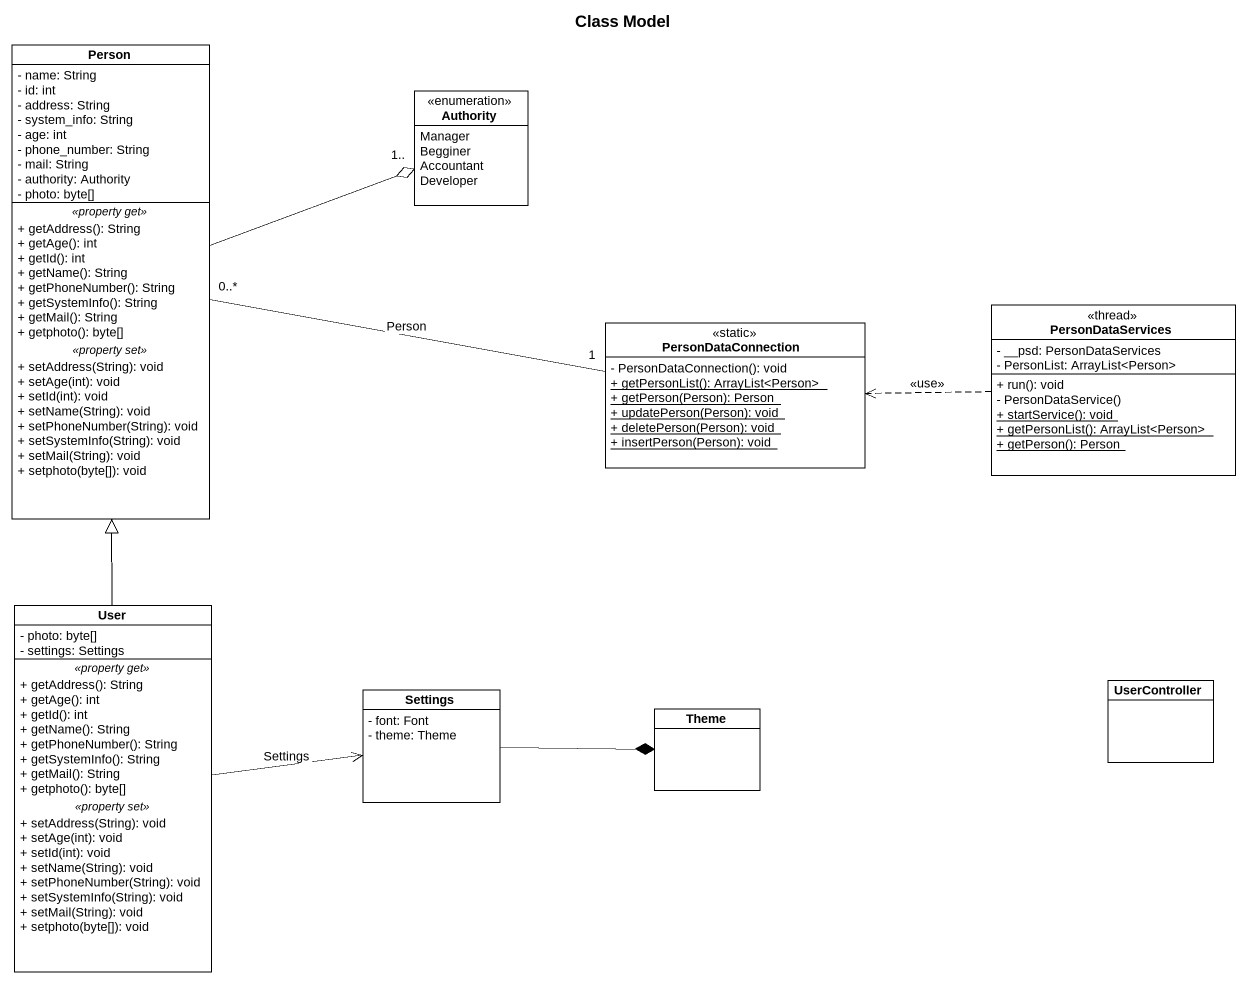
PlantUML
@startuml
title Class Model
hide circle
hide empty members
skinparam classAttributeIconSize 0
class "Person" as Person_ {
  - name: String
  - id: int
  - address: String
  - system_info: String
  - age: int
  - phone_number: String
  - mail: String
  - authority: Authority
  - photo: byte[]
  .. <<property get>> ..
  + getAddress(): String
  + getAge(): int
  + getId(): int
  + getName(): String
  + getPhoneNumber(): String
  + getSystemInfo(): String
  + getMail(): String
  + getphoto(): byte[]
  .. <<property set>> ..
  + setAddress(String): void
  + setAge(int): void
  + setId(int): void
  + setName(String): void
  + setPhoneNumber(String): void
  + setSystemInfo(String): void
  + setMail(String): void
  + setphoto(byte[]): void
}
enum Authority {
  Manager
  Begginer
  Accountant
  Developer
}
class PersonDataServices <<thread>> {
  - __psd: PersonDataServices
  - PersonList: ArrayList<Person>
  + run(): void
  - PersonDataService()
  {static} + startService(): void
  {static} + getPersonList(): ArrayList<Person>
  {static} + getPerson(): Person
}
class PersonDataConnection <<static>> {
  - PersonDataConnection(): void
  {static} + getPersonList(): ArrayList<Person>
  {static} + getPerson(Person): Person
  {static} + updatePerson(Person): void
  {static} + deletePerson(Person): void
  {static} + insertPerson(Person): void
}
class User {
  - photo: byte[]
  - settings: Settings
  .. <<property get>> ..
  + getAddress(): String
  + getAge(): int
  + getId(): int
  + getName(): String
  + getPhoneNumber(): String
  + getSystemInfo(): String
  + getMail(): String
  + getphoto(): byte[]
  .. <<property set>> ..
  + setAddress(String): void
  + setAge(int): void
  + setId(int): void
  + setName(String): void
  + setPhoneNumber(String): void
  + setSystemInfo(String): void
  + setMail(String): void
  + setphoto(byte[]): void
}
class UserController
class Settings {
  - font: Font
  - theme: Theme
}
class Theme
Person_ -right-o "1.." Authority
PersonDataServices .left.> PersonDataConnection : <<use>>
PersonDataConnection "1" -left- "0..*" Person_ : Person
User -up-|> Person_
Settings <-left- User : Settings
Settings -right-* Theme
@enduml
